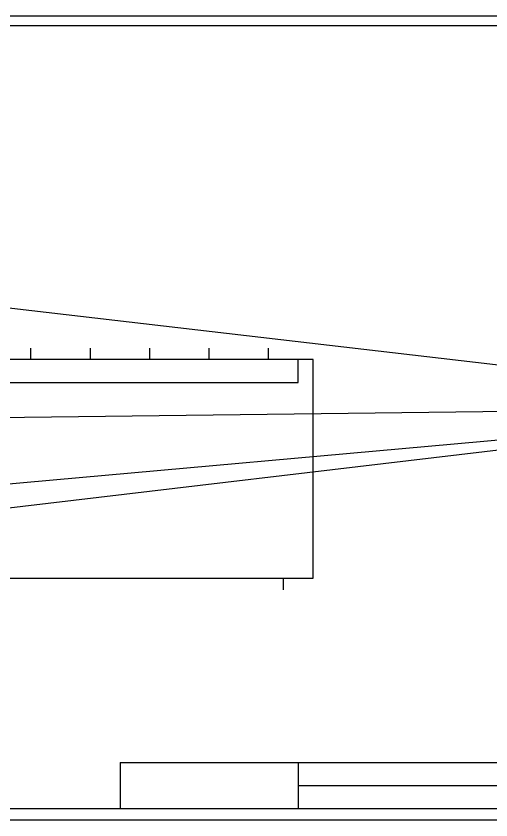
# Model space of a CAD drawing. Header units: millimetres. Extents: x 0 to 1000, y 0 to 1400.
# Drawn here: x 319.3 to 374.1, y 165 to 257.8 of the extents above; entities that cross this region are included whole.
import ezdxf

# ---------------------------------------------------------------- set-up
doc = ezdxf.new("R2010")
doc.units = ezdxf.units.MM

msp = doc.modelspace()

# ---------------------------------------------------------------- linework, layer by layer
at = {"layer": 'COMPONENT_DETAIL'}
for p, q in [((405, 257.776), (225, 257.776)), ((403.2857, 256.647), (226.7143, 256.647)), ((321, 218.1287), (321, 219.4569)), ((327.8571, 218.1287), (327.8571, 219.4569)), ((334.7143, 218.1287), (334.7143, 219.4569)), ((341.5714, 218.1287), (341.5714, 219.4569)), ((348.4286, 218.1287), (348.4286, 219.4569)), ((353.5714, 218.1287), (243.8571, 218.1287)), ((351.8571, 218.1287), (297, 218.1287)), ((351.8571, 215.4723), (351.8571, 218.1287)), ((353.5714, 192.8926), (353.5714, 218.1287)), ((297, 215.4723), (351.8571, 215.4723)), ((243.8571, 192.8926), (353.5714, 192.8926)), ((350.1429, 191.5644), (350.1429, 192.8926)), ((331.2857, 171.6411), (331.2857, 166.3282)), ((331.2857, 171.6411), (403.2857, 171.6411)), ((351.8571, 171.6411), (351.8571, 166.3282)), ((351.8571, 168.9847), (403.2857, 168.9847)), ((226.7143, 166.3282), (403.2857, 166.3282)), ((225, 165), (405, 165))]:
    msp.add_line(p, q, dxfattribs=at)
at = {"layer": 'COMPONENT_OUTLINE'}
for p, q in [((405, 257.776), (225, 257.776)), ((225, 165), (405, 165))]:
    msp.add_line(p, q, dxfattribs=at)
at = {"layer": 'WIRE'}
for p, q in [((416.9065, 212.625), (211.9065, 236.4375)), ((151.9065, 188.8125), (416.9065, 212.625)), ((416.9065, 212.625), (181.9065, 184.844)), ((416.9065, 212.625), (315, 211.388))]:
    msp.add_line(p, q, dxfattribs=at)

doc.saveas('drawing.dxf')
